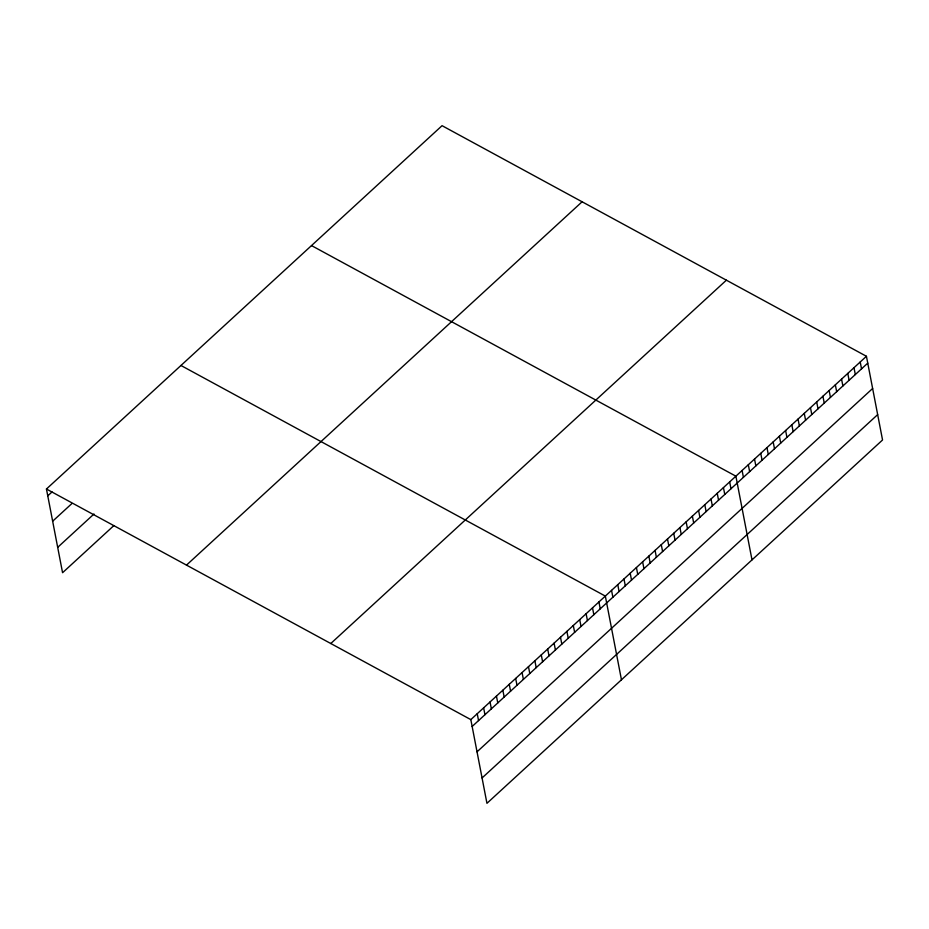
<?xml version="1.0" encoding="UTF-8"?>
<svg xmlns="http://www.w3.org/2000/svg" width="929" height="929" viewBox="0 0 929 929"><rect width="100%" height="100%" fill="white"/><g stroke="black" fill="none" stroke-linecap="round" stroke-linejoin="round"><path stroke-width="1.39" d="M46.45 489.014L442.053 125.682L866.432 356.283L882.55 439.986L486.947 803.318L470.829 719.615L46.45 489.014L62.568 572.717L113.802 525.651M47.762 495.854L52.036 491.94M52.651 521.215L71.87 503.576M57.679 547.355L93.98 514.016M186.497 565.111L582.1 201.779M330.782 643.518L726.385 280.186M470.829 719.615L866.432 356.283M472.153 726.466L867.756 363.134M477.03 751.828L872.633 388.496M482.07 777.956L877.661 414.624M311.505 245.581L735.884 476.182L752.002 559.885M180.958 365.48L605.336 596.093L621.455 679.784M860.219 361.996L861.531 368.836M853.995 367.71L855.319 374.55M847.782 373.412L849.094 380.263M841.569 379.125L842.882 385.965M835.345 384.838L836.669 391.678M829.132 390.54L830.445 397.391M822.92 396.253L824.232 403.093M816.696 401.967L818.019 408.806M810.483 407.668L811.795 414.52M804.27 413.382L805.582 420.233M798.046 419.095L799.37 425.935M791.833 424.797L793.145 431.648M785.62 430.51L786.933 437.362M779.396 436.224L780.72 443.063M773.183 441.925L774.496 448.777M766.971 447.639L768.283 454.49M760.746 453.352L762.07 460.192M754.534 459.054L755.846 465.905M748.321 464.767L749.633 471.618M742.097 470.48L743.421 477.32M729.671 481.896L730.984 488.747M723.447 487.609L724.771 494.449M717.234 493.311L718.547 500.162M711.022 499.024L712.334 505.875M704.797 504.737L706.121 511.577M698.585 510.451L699.897 517.29M692.372 516.152L693.684 523.004M686.148 521.866L687.472 528.706M679.935 527.579L681.247 534.419M673.722 533.281L675.035 540.132M667.498 538.994L668.822 545.834M661.285 544.708L662.598 551.547M655.073 550.409L656.385 557.261M648.848 556.123L650.172 562.962M642.636 561.836L643.948 568.676M636.423 567.538L637.735 574.389M630.199 573.251L631.523 580.091M623.986 578.964L625.298 585.804M617.773 584.666L619.086 591.518M611.549 590.379L612.873 597.219M598.926 601.969L600.25 608.82M592.528 607.856L593.84 614.696M586.118 613.732L587.442 620.584M579.719 619.62L581.031 626.46M573.309 625.496L574.633 632.347M566.899 631.383L568.223 638.223M560.501 637.271L561.813 644.111M554.09 643.147L555.414 649.986M547.692 649.034L549.004 655.874M541.282 654.91L542.606 661.762M534.883 660.798L536.196 667.637M528.473 666.674L529.797 673.525M522.075 672.561L523.387 679.401M515.665 678.449L516.988 685.288M509.255 684.325L510.578 691.164M502.856 690.212L504.168 697.052M496.446 696.088L497.77 702.939M490.047 701.976L491.36 708.815M483.637 707.852L484.961 714.703M477.239 713.739L478.551 720.579"/></g></svg>
